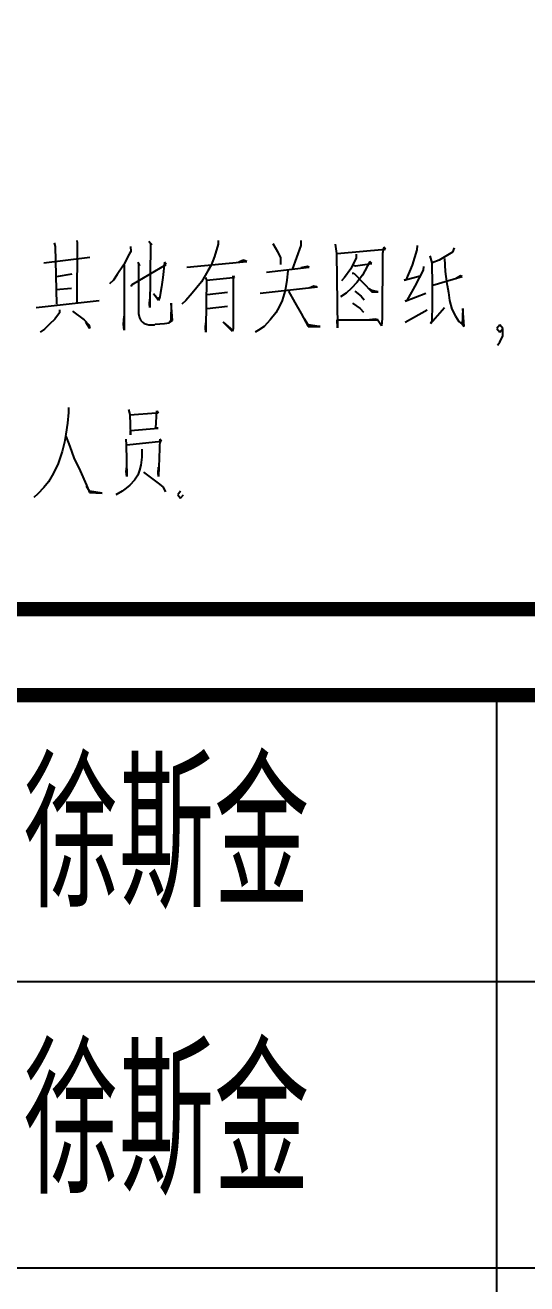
# Model space of a CAD drawing. Extents: x 2025205 to 2402328, y -557483 to 329036.
# Drawn here: x 2170752 to 2173379, y -341116 to -334523 of the extents above; entities that cross this region are included whole.
import ezdxf

# ---------------------------------------------------------------- set-up
doc = ezdxf.new("R2010")
doc.units = 0
doc.header["$LTSCALE"] = 1500
doc.header["$MEASUREMENT"] = 0
doc.layers.add('PUB_TITLE', color=4, linetype='Continuous')
doc.styles.add('TSSD_REIN', font='TSSDENG', dxfattribs={"width": 0.8, "bigfont": 'TSSDCHN'})

# ---------------------------------------------------------------- blocks, each defined once
blk = doc.blocks.new('EWW')
at = {"layer": 'PUB_TITLE'}
for p, q in [((-161973.3, 284642.1), (-161971.3, 284634.5)), ((-161479.5, 284642.1), (-161479.5, 284629.5)), ((-161191.2, 284642.1), (-161191.2, 284624.5)), ((-162052, 284634.5), (-162047.9, 284621.9)), ((-162047.9, 284621.9), (-162043.9, 284420.4)), ((-161971.3, 284634.5), (-161973.3, 284425.4)), ((-161783.9, 284604.3), (-161789.9, 284594.2)), ((-161785.9, 284621.9), (-161783.9, 284604.3)), ((-161721.4, 284639.6), (-161711.3, 284627)), ((-161715.3, 284629.5), (-161717.3, 284407.8)), ((-161711.3, 284627), (-161715.3, 284629.5)), ((-161479.5, 284629.5), (-161491.6, 284586.7)), ((-161288, 284632), (-161271.9, 284604.3)), ((-161271.9, 284604.3), (-161261.8, 284581.6)), ((-161191.2, 284624.5), (-161221.5, 284541.3)), ((-161070.3, 284629.5), (-161066.3, 284596.7)), ((-161064.2, 284596.7), (-160894.9, 284611.9)), ((-160901, 284619.4), (-160905, 284596.7)), ((-160894.9, 284611.9), (-160901, 284619.4)), ((-160786.1, 284609.3), (-160802.2, 284556.4)), ((-160784, 284624.5), (-160786.1, 284609.3)), ((-160661.1, 284601.8), (-160707.4, 284574.1)), ((-160655, 284616.9), (-160661.1, 284601.8)), ((-162088.2, 284564), (-161927, 284584.1)), ((-161810.1, 284556.4), (-161832.2, 284523.7)), ((-161789.9, 284594.2), (-161810.1, 284556.4)), ((-161808, 284556.4), (-161808, 284329.7)), ((-161779.8, 284488.4), (-161660.9, 284558.9)), ((-161759.7, 284566.5), (-161753.6, 284553.9)), ((-161757.7, 284558.9), (-161757.7, 284405.2)), ((-161753.6, 284553.9), (-161757.7, 284558.9)), ((-161666.9, 284566.5), (-161673, 284513.6)), ((-161660.9, 284558.9), (-161666.9, 284566.5)), ((-161588.3, 284548.9), (-161378.7, 284569)), ((-161503.7, 284556.4), (-161515.8, 284536.3)), ((-161491.6, 284586.7), (-161503.7, 284556.4)), ((-161390.8, 284574.1), (-161406.9, 284566.5)), ((-161378.7, 284569), (-161390.8, 284574.1)), ((-161261.8, 284581.6), (-161261.8, 284558.9)), ((-161066.3, 284596.7), (-161062.2, 284337.2)), ((-160997.7, 284581.6), (-161015.9, 284543.8)), ((-161007.8, 284556.4), (-160999.7, 284553.9)), ((-160999.7, 284553.9), (-160943.3, 284561.5)), ((-160997.7, 284594.2), (-160997.7, 284581.6)), ((-160949.3, 284569), (-160975.5, 284521.2)), ((-160943.3, 284561.5), (-160949.3, 284569)), ((-160905, 284596.7), (-160907, 284370)), ((-160802.2, 284556.4), (-160824.4, 284503.5)), ((-160739.7, 284589.2), (-160733.7, 284564)), ((-160733.7, 284564), (-160731.6, 284485.9)), ((-160707.4, 284574.1), (-160731.6, 284564)), ((-160689.3, 284579.1), (-160687.3, 284533.7)), ((-162043.9, 284516.1), (-161989.5, 284526.2)), ((-161832.2, 284523.7), (-161844.3, 284503.5)), ((-161673, 284513.6), (-161677, 284480.8)), ((-161515.8, 284536.3), (-161537.9, 284498.5)), ((-161523.8, 284513.6), (-161519.8, 284503.5)), ((-161519.8, 284503.5), (-161427.1, 284513.6)), ((-161427.1, 284518.6), (-161423, 284513.6)), ((-161427.1, 284513.6), (-161427.1, 284518.6)), ((-161423, 284513.6), (-161427.1, 284511.1)), ((-161427.1, 284511.1), (-161427.1, 284334.7)), ((-161310.2, 284531.2), (-161161, 284548.9)), ((-161235.6, 284536.3), (-161239.6, 284503.5)), ((-161167, 284551.4), (-161191.2, 284546.3)), ((-161161, 284548.9), (-161167, 284551.4)), ((-161038, 284513.6), (-161048.1, 284501)), ((-161015.9, 284543.8), (-161038, 284513.6)), ((-161011.8, 284528.7), (-161005.8, 284528.7)), ((-161005.8, 284528.7), (-160943.3, 284463.2)), ((-160975.5, 284521.2), (-160995.7, 284496)), ((-160830.4, 284503.5), (-160774, 284518.6)), ((-160763.9, 284538.8), (-160792.1, 284483.4)), ((-160761.9, 284551.4), (-160763.9, 284538.8)), ((-160729.6, 284485.9), (-160626.8, 284516.1)), ((-160687.3, 284533.7), (-160681.2, 284490.9)), ((-160632.9, 284518.6), (-160651, 284508.6)), ((-160626.8, 284516.1), (-160632.9, 284518.6)), ((-162045.9, 284470.8), (-161991.5, 284475.8)), ((-161844.3, 284503.5), (-161858.4, 284490.9)), ((-161785.9, 284485.9), (-161781.8, 284483.4)), ((-161781.8, 284483.4), (-161779.8, 284488.4)), ((-161677, 284480.8), (-161681.1, 284460.7)), ((-161537.9, 284498.5), (-161570.2, 284458.2)), ((-161519.8, 284503.5), (-161521.8, 284337.2)), ((-161332.3, 284458.2), (-161132.8, 284480.8)), ((-161245.7, 284468.2), (-161255.7, 284433)), ((-161239.6, 284503.5), (-161245.7, 284468.2)), ((-161233.6, 284465.7), (-161211.4, 284425.4)), ((-161144.9, 284483.4), (-161161, 284475.8)), ((-161134.8, 284480.8), (-161144.9, 284483.4)), ((-161013.8, 284475.8), (-161032, 284458.2)), ((-160995.7, 284496), (-161013.8, 284475.8)), ((-161001.7, 284465.7), (-160979.6, 284448.1)), ((-160943.3, 284468.2), (-160953.4, 284473.3)), ((-160921.1, 284463.2), (-160943.3, 284468.2)), ((-160824.4, 284503.5), (-160830.4, 284503.5)), ((-160792.1, 284483.4), (-160820.3, 284433)), ((-160731.6, 284485.9), (-160731.6, 284420.4)), ((-160681.2, 284490.9), (-160679.2, 284485.9)), ((-160679.2, 284485.9), (-160675.2, 284460.7)), ((-162114.4, 284407.8), (-161894.7, 284433)), ((-161719.4, 284420.4), (-161717.3, 284438)), ((-161705.2, 284455.6), (-161687.1, 284438)), ((-161687.1, 284433), (-161705.2, 284455.6)), ((-161683.1, 284445.6), (-161687.1, 284433)), ((-161687.1, 284438), (-161685.1, 284443)), ((-161681.1, 284460.7), (-161683.1, 284445.6)), ((-161642.8, 284422.9), (-161644.8, 284362.4)), ((-161638.7, 284362.4), (-161642.8, 284422.9)), ((-161592.4, 284433), (-161606.5, 284420.4)), ((-161570.2, 284458.2), (-161592.4, 284433)), ((-161447.2, 284460.7), (-161517.8, 284453.1)), ((-161255.7, 284433), (-161265.8, 284410.3)), ((-161211.4, 284425.4), (-161189.2, 284387.6)), ((-161032, 284458.2), (-161052.1, 284445.6)), ((-161009.8, 284422.9), (-160983.6, 284405.2)), ((-160979.6, 284448.1), (-160969.5, 284435.5)), ((-160943.3, 284463.2), (-160921.1, 284463.2)), ((-160826.4, 284430.4), (-160753.8, 284458.2)), ((-160820.3, 284433), (-160826.4, 284430.4)), ((-160675.2, 284460.7), (-160671.2, 284433)), ((-160671.2, 284433), (-160663.1, 284402.7)), ((-162033.8, 284390.1), (-162049.9, 284367.5)), ((-162033.8, 284400.2), (-162033.8, 284390.1)), ((-161987.4, 284395.2), (-161947.1, 284364.9)), ((-161810.1, 284349.8), (-161808, 284377.5)), ((-161757.7, 284405.2), (-161757.7, 284387.6)), ((-161757.7, 284387.6), (-161753.6, 284372.5)), ((-161717.3, 284407.8), (-161719.4, 284420.4)), ((-161517.8, 284405.2), (-161447.2, 284412.8)), ((-161277.9, 284390.1), (-161298.1, 284364.9)), ((-161265.8, 284410.3), (-161277.9, 284390.1)), ((-161189.2, 284387.6), (-161165, 284342.3)), ((-160983.6, 284405.2), (-160971.5, 284392.6)), ((-160826.4, 284357.4), (-160749.8, 284400.2)), ((-160737.7, 284352.3), (-160689.3, 284407.8)), ((-160731.6, 284420.4), (-160733.7, 284359.9)), ((-160663.1, 284402.7), (-160651, 284377.5)), ((-160651, 284377.5), (-160638.9, 284359.9)), ((-160624.8, 284405.2), (-160626.8, 284347.3)), ((-160620.8, 284342.3), (-160624.8, 284405.2)), ((-162068.1, 284349.8), (-162086.2, 284332.2)), ((-162049.9, 284367.5), (-162068.1, 284349.8)), ((-161947.1, 284364.9), (-161931, 284347.3)), ((-161927, 284334.7), (-161941.1, 284357.4)), ((-161931, 284347.3), (-161927, 284334.7)), ((-161808, 284329.7), (-161810.1, 284349.8)), ((-161753.6, 284372.5), (-161749.6, 284362.4)), ((-161749.6, 284362.4), (-161743.5, 284357.4)), ((-161743.5, 284357.4), (-161737.5, 284352.3)), ((-161737.5, 284352.3), (-161721.4, 284347.3)), ((-161721.4, 284347.3), (-161701.2, 284347.3)), ((-161701.2, 284347.3), (-161699.2, 284349.8)), ((-161699.2, 284349.8), (-161666.9, 284352.3)), ((-161666.9, 284352.3), (-161650.8, 284354.9)), ((-161644.8, 284362.4), (-161650.8, 284354.9)), ((-161650.8, 284354.9), (-161638.7, 284362.4)), ((-161523.8, 284337.2), (-161521.8, 284354.9)), ((-161521.8, 284322.1), (-161523.8, 284337.2)), ((-161521.8, 284337.2), (-161521.8, 284322.1)), ((-161461.3, 284357.4), (-161429.1, 284329.7)), ((-161429.1, 284324.6), (-161461.3, 284357.4)), ((-161427.1, 284334.7), (-161429.1, 284324.6)), ((-161318.2, 284342.3), (-161338.4, 284329.7)), ((-161298.1, 284364.9), (-161318.2, 284342.3)), ((-161165, 284347.3), (-161179.1, 284370)), ((-161126.7, 284342.3), (-161165, 284347.3)), ((-161165, 284342.3), (-161122.7, 284342.3)), ((-161122.7, 284342.3), (-161126.7, 284342.3)), ((-161064.2, 284364.9), (-160921.1, 284364.9)), ((-161062.2, 284337.2), (-161064.2, 284364.9)), ((-160931.2, 284367.5), (-160951.4, 284364.9)), ((-160921.1, 284364.9), (-160931.2, 284367.5)), ((-160909, 284344.8), (-160923.1, 284364.9)), ((-160907, 284370), (-160909, 284344.8)), ((-160733.7, 284359.9), (-160737.7, 284352.3)), ((-160638.9, 284359.9), (-160626.8, 284349.8)), ((-160626.8, 284349.8), (-160620.8, 284342.3)), ((-160495.8, 284347.3), (-160505.9, 284334.7)), ((-160505.9, 284334.7), (-160495.8, 284322.1)), ((-160485.7, 284334.7), (-160495.8, 284347.3)), ((-160495.8, 284322.1), (-160485.7, 284334.7)), ((-160485.7, 284309.5), (-160485.7, 284334.7)), ((-162086.2, 284332.2), (-162100.3, 284322.1)), ((-161338.4, 284329.7), (-161350.5, 284322.1)), ((-160495.8, 284286.8), (-160485.7, 284309.5)), ((-160503.9, 284276.7), (-160495.8, 284286.8)), ((-162001.6, 284041.9), (-162005.6, 284004.1)), ((-162001.6, 284059.6), (-162001.6, 284041.9)), ((-161791.9, 284052), (-161787.9, 284034.4)), ((-161695.2, 284039.4), (-161787.9, 284031.9)), ((-161787.9, 284034.4), (-161785.9, 283963.8)), ((-161697.2, 283986.5), (-161693.1, 284047)), ((-161689.1, 284039.4), (-161695.2, 284039.4)), ((-161693.1, 284047), (-161689.1, 284039.4)), ((-162005.6, 284004.1), (-162011.6, 283966.3)), ((-161785.9, 283978.9), (-161689.1, 283986.5)), ((-161689.1, 283986.5), (-161697.2, 283986.5)), ((-162015.7, 283938.6), (-162023.7, 283905.9)), ((-162011.6, 283966.3), (-162015.7, 283938.6)), ((-162011.6, 283958.8), (-161997.5, 283923.5)), ((-161802, 283948.7), (-161800, 283928.6)), ((-161798, 283928.6), (-161677, 283941.2)), ((-161785.9, 283963.8), (-161785.9, 283978.9)), ((-161683.1, 283948.7), (-161687.1, 283817.7)), ((-161677, 283941.2), (-161683.1, 283948.7)), ((-162023.7, 283905.9), (-162037.8, 283863)), ((-161997.5, 283923.5), (-161983.4, 283883.2)), ((-161800, 283928.6), (-161798, 283817.7)), ((-161745.6, 283913.4), (-161745.6, 283885.7)), ((-162037.8, 283863), (-162054, 283830.3)), ((-161983.4, 283883.2), (-161961.2, 283837.8)), ((-161800, 283835.3), (-161798, 283853)), ((-161749.6, 283858), (-161753.6, 283840.4)), ((-161745.6, 283885.7), (-161749.6, 283858)), ((-161689.1, 283830.3), (-161687.1, 283850.4)), ((-162054, 283830.3), (-162072.1, 283800)), ((-161961.2, 283837.8), (-161939.1, 283787.5)), ((-161798, 283817.7), (-161800, 283835.3)), ((-161759.7, 283822.7), (-161771.8, 283805.1)), ((-161753.6, 283840.4), (-161759.7, 283822.7)), ((-161739.5, 283832.8), (-161689.1, 283795)), ((-161687.1, 283817.7), (-161689.1, 283830.3)), ((-162088.2, 283779.9), (-162108.4, 283757.2)), ((-162072.1, 283800), (-162088.2, 283779.9)), ((-161939.1, 283787.5), (-161929, 283762.3)), ((-161929, 283767.3), (-161939.1, 283784.9)), ((-161884.6, 283759.7), (-161929, 283767.3)), ((-161929, 283762.3), (-161884.6, 283759.7)), ((-161814.1, 283767.3), (-161836.3, 283754.7)), ((-161800, 283777.4), (-161814.1, 283767.3)), ((-161787.9, 283787.5), (-161800, 283777.4)), ((-161771.8, 283805.1), (-161787.9, 283787.5)), ((-161689.1, 283795), (-161673, 283782.4)), ((-161673, 283782.4), (-161662.9, 283764.8)), ((-161610.7, 283766.7), (-161620.6, 283754.4)), ((-162108.4, 283757.2), (-162122.5, 283744.6)), ((-161620.6, 283754.4), (-161610.7, 283742.1)), ((-161610.7, 283742.1), (-161600.9, 283754.4)), ((-160507.8, 283054.6), (-160507.8, 276075)), ((-165269.8, 282054.6), (-158269.8, 282054.6)), ((-165269.8, 281054.6), (-158269.8, 281054.6))]:
    blk.add_line(p, q, dxfattribs=at)
at = {"layer": 'PUB_TITLE', "const_width": 50}
for points in [[(-158269.8, 283354.6), (-158269.8, 293572.1), (-165269.8, 293572.1), (-165269.8, 283354.6)], [(-165269.8, 283054.6), (-158269.8, 283054.6), (-158269.8, 276054.6), (-165269.8, 276054.6)]]:
    blk.add_lwpolyline(points, close=True, dxfattribs=at)
at = {"layer": 'PUB_TITLE', "style": 'TSSD_REIN', "width": 0.7}
for p in [(-162158.4, 282315.6, -125), (-162158.4, 281315.6, -125)]:
    blk.add_text('徐斯金', height=500, dxfattribs=at).set_placement(p)

msp = doc.modelspace()

# ---------------------------------------------------------------- block references
at = {"xscale": 1.5, "yscale": 1.5, "zscale": 1.5}
msp.add_blockref('EWW', (2413981.8, -762614.5), dxfattribs=at)

doc.saveas('drawing.dxf')
